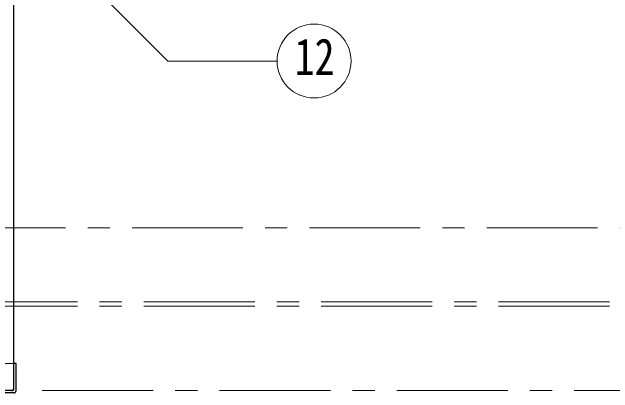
# Model space of a CAD drawing. Units: millimetres at full size, sheet at 1:15; details may follow other scales. Extents: x -3171 to 2904, y -2098 to 2117.
# Drawn here: x -521.6 to -115, y -1322 to -1064.5 of the extents above; entities that cross this region are included whole.
import ezdxf
from ezdxf.enums import TextEntityAlignment as Align

# ---------------------------------------------------------------- set-up
doc = ezdxf.new("R2010")
doc.units = ezdxf.units.MM
doc.header["$LTSCALE"] = 15
doc.linetypes.add('CHAIN1', pattern=[8, 5, -1, 1, -1])
doc.linetypes.add('DASHED1', pattern=[1.8, 1.2, -0.6])
doc.layers.add('0-0_ﾚｲﾔ1', color=4, linetype='Continuous', lineweight=9)
doc.styles.add('ＭＳ ゴシック', font='')
doc.styles.get('ＭＳ ゴシック').set_extended_font_data('MS Gothic')

msp = doc.modelspace()

# ---------------------------------------------------------------- linework, layer by layer
at = {"layer": '0-0_ﾚｲﾔ1', "color": 7, "lineweight": 18}
for p in [(-679.01, -834.7), (-342.21, -1097.59)]:
    msp.add_line(p, (-416.12, -1097.59), dxfattribs=at)
at = {"layer": '0-0_ﾚｲﾔ1', "color": 5, "lineweight": 25}
for p, q in [((-520.38, -1319.65), (-520.38, -884.45)), ((-518.78, -1302.05), (-520.38, -1302.05)), ((-518.78, -1320.45), (-518.78, -1302.05)), ((-521.18, -1320.45), (-1829.58, -1320.45)), ((-520.38, -1322.05), (-1830.38, -1322.05))]:
    msp.add_line(p, q, dxfattribs=at)
at = {"layer": '0-0_ﾚｲﾔ1', "linetype": 'CHAIN1'}
for p, q in [((-800.38, -1210.45), (239.62, -1210.45)), ((-552.38, -1260.45), (564.62, -1260.45)), ((-552.38, -1263.45), (629.62, -1263.45)), ((-501.18, -1320.45), (694.62, -1320.45))]:
    msp.add_line(p, q, dxfattribs=at)
at = {"layer": '0-0_ﾚｲﾔ1', "linetype": 'DASHED1'}
msp.add_line((-520.38, -1302.05), (-1830.38, -1302.05), dxfattribs=at)
at = {"layer": '0-0_ﾚｲﾔ1', "color": 7, "lineweight": 18}
msp.add_circle((-317.21, -1097.59), 25, dxfattribs=at)
at = {"layer": '0-0_ﾚｲﾔ1', "color": 5, "lineweight": 25}
for centre, radius in [((-521.98, -1318.85), 1.6), ((-521.18, -1319.65), 0.8), ((-520.38, -1320.45), 1.6)]:
    msp.add_arc(centre, radius, 270, 0, dxfattribs=at)

# ---------------------------------------------------------------- texts
at = {"layer": '0-0_ﾚｲﾔ1', "color": 7, "style": 'ＭＳ ゴシック', "width": 0.8}
msp.add_text('12', height=24.74, dxfattribs=at).set_placement((-330.34, -1114.47), align=Align.BOTTOM_LEFT)

doc.saveas('drawing.dxf')
